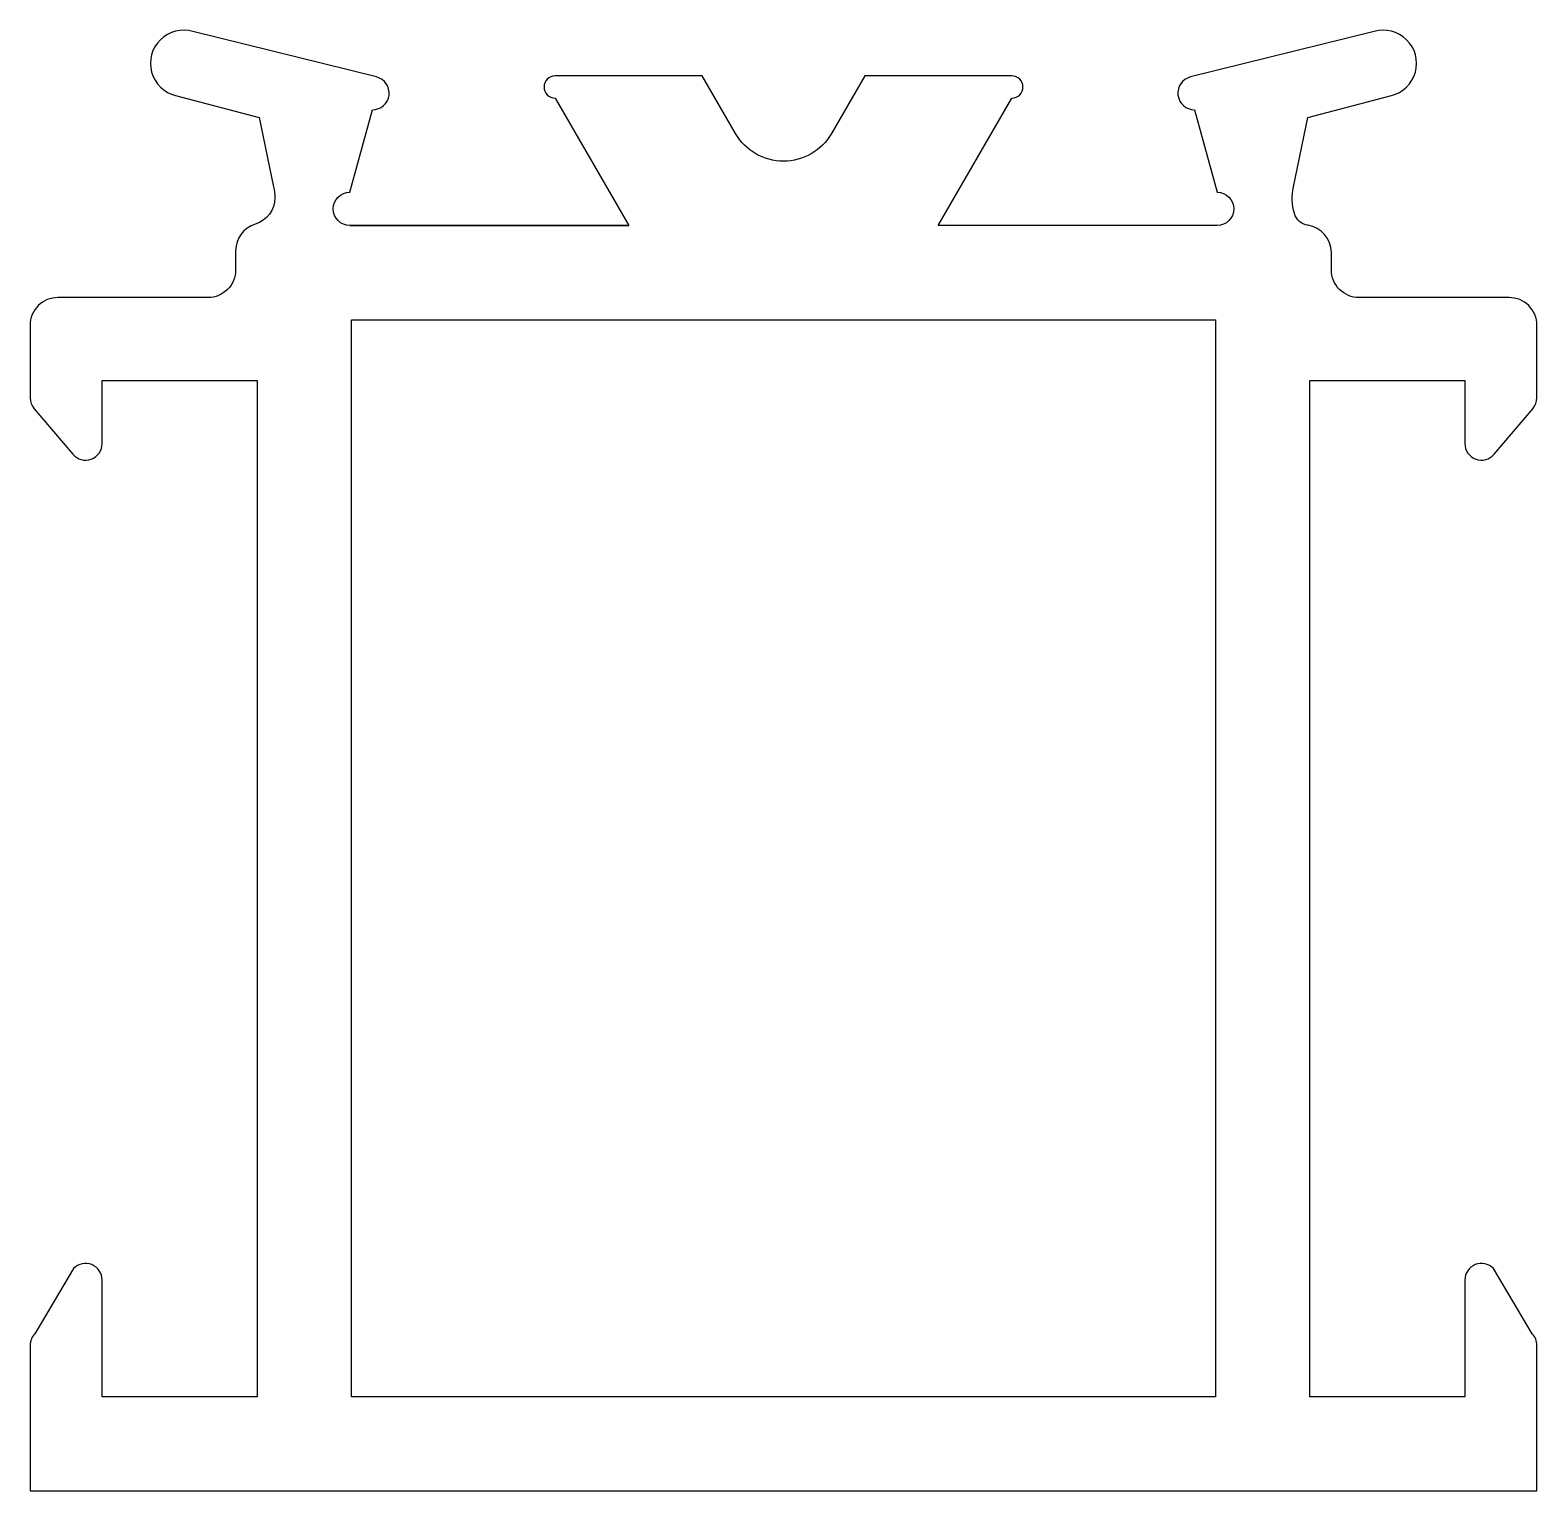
# Model space of a CAD drawing. Extents: x 160.8 to 188, y 213.4 to 239.8.
import ezdxf

# ---------------------------------------------------------------- set-up
doc = ezdxf.new("R2010")
doc.units = 0
doc.layers.add('ERCAN', color=220, linetype='CONTINUOUS')

msp = doc.modelspace()

# ---------------------------------------------------------------- linework, layer by layer
at = {"layer": 'ERCAN', "color": 7}
msp.add_lwpolyline([(161.324, 234.968, 0.414214), (160.824, 234.468), (160.824, 233.156, 0.178002), (160.896, 232.962), (161.596, 232.139, 0.69779), (162.124, 232.333), (162.124, 233.468), (164.924, 233.468), (164.924, 215.129), (162.124, 215.129), (162.124, 217.235, 0.675294), (161.608, 217.443), (160.908, 216.264, 0.19382), (160.824, 216.056), (160.824, 213.429), (188.022, 213.429), (188.022, 216.056, 0.19382), (187.938, 216.264), (187.238, 217.443, 0.675294), (186.722, 217.235), (186.722, 215.129), (183.922, 215.129), (183.922, 233.468), (186.722, 233.468), (186.722, 232.333, 0.69779), (187.25, 232.139), (187.95, 232.962, 0.178002), (188.022, 233.156), (188.022, 234.468, 0.414214), (187.522, 234.968), (184.812, 234.968, -0.414214), (184.312, 235.468), (184.312, 235.778, 0.370066), (183.888, 236.272, -0.291231), (183.646, 236.484, -0.12273), (183.626, 236.968), (183.885, 238.216), (185.396, 238.612, 1.019099), (185.083, 239.771), (181.769, 238.949, 0.888706), (181.844, 238.358), (182.25, 236.868, -1), (182.25, 236.268), (177.217, 236.268), (178.545, 238.568, 1), (178.545, 238.968), (175.889, 238.968), (175.289, 237.929, -0.57735), (173.557, 237.929), (172.957, 238.968), (170.301, 238.968, 1), (170.301, 238.568), (171.629, 236.268), (166.596, 236.268), (171.629, 236.268), (166.596, 236.268, -1), (166.596, 236.868), (167.002, 238.358, 0.888706), (167.077, 238.949), (163.763, 239.771, 1.019099), (163.45, 238.612), (164.961, 238.216), (165.219, 236.968, -0.049244), (165.24, 236.772, -0.331382), (164.887, 236.291, 0.329309), (164.534, 235.813), (164.534, 235.468, -0.414214), (164.034, 234.968)], format="xyb", close=True, dxfattribs=at)
msp.add_lwpolyline([(182.222, 215.129), (166.624, 215.129), (166.624, 234.568), (182.222, 234.568)], close=True, dxfattribs=at)

doc.saveas('drawing.dxf')
